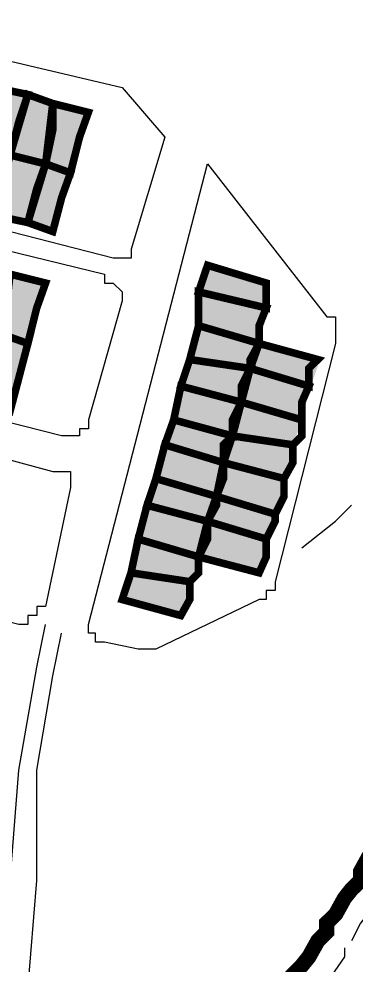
# Model space of a CAD drawing. Header units: millimetres. Extents: x -3588 to 75209, y -3737 to 38254.
# Drawn here: x 19032.6 to 19086.1, y 34328.9 to 34479.1 of the extents above; entities that cross this region are included whole.
import ezdxf

# ---------------------------------------------------------------- set-up
doc = ezdxf.new("R2010")
doc.units = ezdxf.units.MM
doc.layers.add('H', color=250, linetype='Continuous')
doc.layers.add('P', color=253, linetype='Continuous')

msp = doc.modelspace()

# ---------------------------------------------------------------- hatches: boundary and pattern name
at = {"layer": 'H', "linetype": 'Continuous'}
for points in [[(19034.044, 34466.84), (19031.499, 34457.526), (19027.274, 34458.646), (19028.682, 34468.248), (19034.044, 34466.84), (19034.044, 34466.84)], [(19038.285, 34465.431), (19036.86, 34456.117), (19031.499, 34457.526), (19034.044, 34466.84), (19038.285, 34465.431), (19038.285, 34465.431)], [(19043.646, 34464.295), (19040.813, 34454.693), (19036.86, 34456.117), (19038.285, 34465.431), (19043.646, 34464.295), (19043.646, 34464.295)], [(19036.86, 34456.117), (19034.044, 34446.515), (19028.682, 34447.923), (19031.499, 34457.526), (19036.86, 34456.117), (19036.86, 34456.117)], [(19040.813, 34454.693), (19038.285, 34445.107), (19034.044, 34446.515), (19036.86, 34456.117), (19040.813, 34454.693), (19040.813, 34454.693)], [(19072.149, 34437.201), (19072.149, 34432.96), (19061.138, 34435.793), (19062.562, 34439.745), (19072.149, 34437.201), (19072.149, 34437.201)], [(19036.86, 34437.201), (19034.044, 34427.599), (19030.091, 34429.007), (19031.499, 34438.321), (19036.86, 34437.201), (19036.86, 34437.201)], [(19072.149, 34432.96), (19070.74, 34427.599), (19061.138, 34430.431), (19061.138, 34435.793), (19072.149, 34432.96), (19072.149, 34432.96)], [(19070.74, 34427.599), (19069.332, 34423.646), (19060.018, 34424.782), (19061.138, 34430.431), (19070.74, 34427.599), (19070.74, 34427.599)], [(19034.044, 34427.599), (19031.499, 34416.876), (19027.274, 34417.996), (19030.091, 34429.007), (19034.044, 34427.599), (19034.044, 34427.599)], [(19080.342, 34424.782), (19078.934, 34420.829), (19069.332, 34423.646), (19070.74, 34427.599), (19080.342, 34424.782), (19080.342, 34424.782)], [(19069.332, 34423.646), (19067.924, 34417.996), (19058.609, 34420.829), (19060.018, 34424.782), (19069.332, 34423.646), (19069.332, 34423.646)], [(19078.934, 34420.829), (19077.51, 34415.468), (19067.924, 34417.996), (19069.332, 34423.646), (19078.934, 34420.829), (19078.934, 34420.829)], [(19067.924, 34417.996), (19066.787, 34412.635), (19057.185, 34415.468), (19058.609, 34420.829), (19067.924, 34417.996), (19067.924, 34417.996)], [(19077.51, 34415.468), (19076.101, 34411.227), (19066.787, 34412.635), (19067.924, 34417.996), (19077.51, 34415.468), (19077.51, 34415.468)], [(19066.787, 34412.635), (19065.379, 34408.682), (19055.777, 34411.227), (19057.185, 34415.468), (19066.787, 34412.635), (19066.787, 34412.635)], [(19076.101, 34411.227), (19074.693, 34405.866), (19065.379, 34408.682), (19066.787, 34412.635), (19076.101, 34411.227), (19076.101, 34411.227)], [(19065.379, 34408.682), (19063.971, 34403.321), (19054.368, 34405.866), (19055.777, 34411.227), (19065.379, 34408.682), (19065.379, 34408.682)], [(19074.693, 34405.866), (19073.573, 34400.504), (19063.971, 34403.321), (19065.379, 34408.682), (19074.693, 34405.866), (19074.693, 34405.866)], [(19063.971, 34403.321), (19062.562, 34399.096), (19053.248, 34401.913), (19054.368, 34405.866), (19063.971, 34403.321), (19063.971, 34403.321)], [(19073.573, 34400.504), (19072.149, 34396.551), (19062.562, 34399.096), (19063.971, 34403.321), (19073.573, 34400.504), (19073.573, 34400.504)], [(19062.562, 34399.096), (19061.138, 34393.719), (19051.824, 34396.551), (19053.248, 34401.913), (19062.562, 34399.096), (19062.562, 34399.096)], [(19072.149, 34396.551), (19070.74, 34390.902), (19061.138, 34393.719), (19062.562, 34399.096), (19072.149, 34396.551), (19072.149, 34396.551)], [(19061.138, 34393.719), (19060.018, 34389.782), (19050.415, 34390.902), (19051.824, 34396.551), (19061.138, 34393.719), (19061.138, 34393.719)], [(19060.018, 34389.782), (19058.609, 34384.133), (19049.007, 34386.949), (19050.415, 34390.902), (19060.018, 34389.782), (19060.018, 34389.782)]]:
    msp.add_hatch(color=256, dxfattribs=at).paths.add_polyline_path(points)

# ---------------------------------------------------------------- linework, layer by layer
at = {"layer": 'P'}
for points in [[(18991.986, 34480.667), (18993.394, 34480.667), (18994.803, 34480.667), (18996.211, 34480.667), (19049.007, 34468.248), (19055.777, 34460.342), (19050.415, 34442.562), (19050.415, 34441.154), (19049.007, 34441.154), (19047.599, 34441.154), (18936.373, 34469.656), (18935.237, 34469.656), (18933.828, 34469.656), (18933.828, 34471.081), (18933.828, 34472.489), (18937.781, 34491.405), (18939.19, 34491.405), (18939.19, 34492.814), (18940.614, 34492.814), (18942.022, 34492.814), (18990.578, 34480.667), (18991.986, 34480.667)], [(19040.813, 34412.923), (19039.405, 34412.923), (18928.467, 34441.154), (18927.059, 34441.154), (18927.059, 34442.562), (18927.059, 34443.97), (18931.012, 34464.295), (18932.42, 34464.295), (18932.42, 34465.703), (18933.828, 34465.703), (18935.237, 34465.703), (19046.19, 34438.609), (19046.19, 34437.201), (19047.599, 34437.201), (19049.007, 34435.793), (19049.007, 34434.368), (19043.646, 34415.468), (19043.646, 34414.043), (19042.238, 34414.043), (19042.238, 34412.923), (19040.813, 34412.923)], [(19052.96, 34379.043), (19051.552, 34379.043), (19046.19, 34380.18), (19044.766, 34380.18), (19044.766, 34381.588), (19043.646, 34381.588), (19043.646, 34382.996), (19062.562, 34456.117), (19081.463, 34431.84), (19082.887, 34431.84), (19082.887, 34430.431), (19082.887, 34429.007), (19082.887, 34427.599), (19073.285, 34389.782), (19073.285, 34388.358), (19071.876, 34388.358), (19071.876, 34386.949), (19070.74, 34386.949), (19054.368, 34379.043), (19052.96, 34379.043)], [(18982.672, 34422.237), (19037.997, 34407.274), (19039.405, 34407.274), (19040.813, 34407.274), (19040.813, 34406.154), (19040.813, 34404.729), (19036.86, 34385.829), (19035.452, 34385.829), (19035.452, 34384.405), (19034.044, 34384.405), (19034.044, 34382.996), (19032.635, 34382.996), (18921.698, 34411.515), (18920.289, 34411.515), (18920.289, 34412.923), (18918.865, 34412.923), (18918.865, 34414.043), (18918.865, 34415.468), (18924.242, 34434.368), (18924.242, 34435.793), (18925.651, 34435.793), (18927.059, 34435.793), (18982.672, 34422.237)], [(19077.51, 34395.143), (19082.887, 34399.368), (19085.416, 34401.913)], [(19015.127, 34289.567), (19028.682, 34308.483), (19031.227, 34324.855), (19031.227, 34342.347), (19032.635, 34359.855), (19035.452, 34376.227), (19036.86, 34382.996)], [(19017.672, 34286.734), (19031.227, 34307.059), (19034.044, 34324.855), (19035.452, 34342.347), (19035.452, 34359.855), (19037.997, 34374.818), (19039.405, 34381.588)], [(19091.065, 34340.939), (19086.84, 34335.577), (19085.416, 34332.745)], [(19078.646, 34331.624), (19080.054, 34332.745), (19081.463, 34335.577), (19085.416, 34339.53)], [(19084.295, 34331.624), (19084.295, 34330.216), (19078.646, 34322.022)]]:
    msp.add_lwpolyline(points, dxfattribs=at)
for points, const_width in [([(19032.635, 34462.887), (19031.227, 34457.526), (19027.274, 34458.934), (19028.682, 34468.248), (19034.044, 34467.128), (19032.635, 34462.887)], 1.2), ([(19037.997, 34461.478), (19036.86, 34456.117), (19031.227, 34457.526), (19034.044, 34467.128), (19037.997, 34465.703), (19037.997, 34461.478)], 1.2), ([(19042.238, 34460.342), (19040.813, 34454.693), (19036.86, 34456.117), (19037.997, 34465.703), (19043.646, 34464.295), (19042.238, 34460.342)], 1.2), ([(19035.452, 34452.164), (19034.044, 34446.803), (19028.682, 34447.923), (19031.227, 34457.526), (19036.86, 34456.117), (19035.452, 34452.164)], 1.2), ([(19039.405, 34450.756), (19037.997, 34445.379), (19034.044, 34446.803), (19036.86, 34456.117), (19040.813, 34454.693), (19039.405, 34450.756)], 1.2), ([(19035.452, 34433.248), (19034.044, 34427.599), (19030.091, 34429.007), (19031.227, 34438.609), (19036.86, 34437.201), (19035.452, 34433.248)], 1.2), ([(19071.876, 34435.793), (19071.876, 34433.248), (19061.138, 34435.793), (19062.562, 34440.017), (19071.876, 34437.201), (19071.876, 34435.793)], 1.2), ([(19070.74, 34430.431), (19070.74, 34427.599), (19061.138, 34430.431), (19061.138, 34435.793), (19071.876, 34433.248), (19070.74, 34430.431)], 1.2), ([(19069.332, 34425.054), (19069.332, 34423.646), (19059.73, 34425.054), (19061.138, 34430.431), (19070.74, 34427.599), (19069.332, 34425.054)], 1.2), ([(19032.635, 34422.237), (19031.227, 34416.876), (19027.274, 34418.284), (19030.091, 34429.007), (19034.044, 34427.599), (19032.635, 34422.237)], 1.2), ([(19078.646, 34423.646), (19078.646, 34420.829), (19069.332, 34423.646), (19070.74, 34427.599), (19080.054, 34425.054), (19078.646, 34423.646)], 1.2), ([(19067.924, 34420.829), (19067.924, 34418.284), (19058.321, 34420.829), (19059.73, 34425.054), (19069.332, 34423.646), (19067.924, 34420.829)], 1.2), ([(19077.51, 34418.284), (19077.51, 34415.468), (19067.924, 34418.284), (19069.332, 34423.646), (19078.646, 34420.829), (19077.51, 34418.284)], 1.2), ([(19066.515, 34415.468), (19066.515, 34412.923), (19057.185, 34415.468), (19058.321, 34420.829), (19067.924, 34418.284), (19066.515, 34415.468)], 1.2), ([(19077.51, 34412.923), (19076.101, 34411.515), (19066.515, 34412.923), (19067.924, 34418.284), (19077.51, 34415.468), (19077.51, 34412.923)], 1.2), ([(19065.091, 34411.515), (19065.091, 34408.682), (19055.777, 34411.515), (19057.185, 34415.468), (19066.515, 34412.923), (19065.091, 34411.515)], 1.2), ([(19076.101, 34408.682), (19074.693, 34406.154), (19065.091, 34408.682), (19066.515, 34412.923), (19076.101, 34411.515), (19076.101, 34408.682)], 1.2), ([(19065.091, 34406.154), (19063.971, 34403.321), (19054.368, 34406.154), (19055.777, 34411.515), (19065.091, 34408.682), (19065.091, 34406.154)], 1.2), ([(19074.693, 34403.321), (19073.285, 34400.504), (19063.971, 34403.321), (19065.091, 34408.682), (19074.693, 34406.154), (19074.693, 34403.321)], 1.2), ([(19063.971, 34401.913), (19062.562, 34399.368), (19052.96, 34401.913), (19054.368, 34406.154), (19063.971, 34403.321), (19063.971, 34401.913)], 1.2), ([(19073.285, 34399.368), (19071.876, 34396.551), (19062.562, 34399.368), (19063.971, 34403.321), (19073.285, 34400.504), (19073.285, 34399.368)], 1.2), ([(19062.562, 34396.551), (19061.138, 34393.719), (19051.552, 34396.551), (19052.96, 34401.913), (19062.562, 34399.368), (19062.562, 34396.551)], 1.2), ([(19071.876, 34393.719), (19070.74, 34391.19), (19061.138, 34393.719), (19062.562, 34399.368), (19071.876, 34396.551), (19071.876, 34393.719)], 1.2), ([(19061.138, 34391.19), (19059.73, 34389.782), (19050.415, 34391.19), (19051.552, 34396.551), (19061.138, 34393.719), (19061.138, 34391.19)], 1.2), ([(19059.73, 34386.949), (19058.321, 34384.405), (19049.007, 34386.949), (19050.415, 34391.19), (19059.73, 34389.782), (19059.73, 34386.949)], 1.2), ([(19088.248, 34346.3), (19086.84, 34343.755), (19086.84, 34342.347), (19085.416, 34340.939), (19084.295, 34339.53), (19082.887, 34336.986), (19081.463, 34335.577), (19081.463, 34334.169), (19080.054, 34332.745), (19078.646, 34330.216), (19077.51, 34328.808), (19076.101, 34327.383)], 2.417), ([(19086.84, 34343.755), (19086.84, 34342.347), (19085.416, 34340.939), (19084.295, 34339.53), (19082.887, 34336.986), (19081.463, 34335.577), (19081.463, 34334.169)], 2.417), ([(19086.84, 34342.347), (19085.416, 34340.939), (19084.295, 34339.53), (19082.887, 34336.986), (19081.463, 34335.577), (19081.463, 34334.169), (19080.054, 34332.745), (19078.646, 34330.216), (19077.51, 34328.808), (19076.101, 34327.383)], 1.2), ([(19080.054, 34332.745), (19078.646, 34330.216)], 2.417), ([(19077.51, 34328.808), (19076.101, 34327.383), (19076.101, 34325.975)], 2.417)]:
    msp.add_lwpolyline(points, dxfattribs=dict(at, const_width=const_width))

doc.saveas('drawing.dxf')
